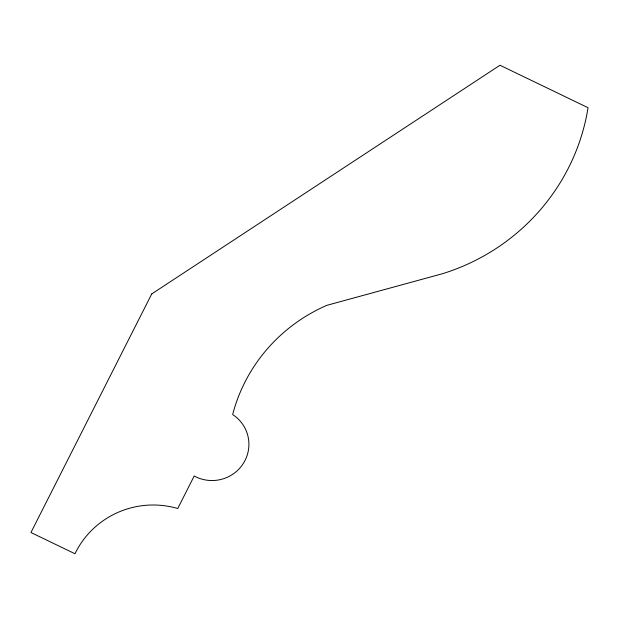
<?xml version="1.0" encoding="UTF-8"?>
<svg xmlns="http://www.w3.org/2000/svg" width="619" height="619" viewBox="0 0 619 619"><rect width="100%" height="100%" fill="white"/><g stroke="black" fill="none" stroke-linecap="round" stroke-linejoin="round"><path stroke-width="0.93" d="M151.732 293.932L30.95 532.518L74.984 553.757A85.894 84.199 -10.7 0 1 177.738 508.524L194.204 475.988A36.66 35.941 -10.7 0 0 243.46 463.236A36.66 35.941 -10.7 0 0 232.651 414.544A165.327 162.07 -10.7 0 1 326.863 305.337L442.376 273.745A210.151 206.003 -10.7 0 0 588.05 107.721L499.982 65.243L151.732 293.932"/></g></svg>
